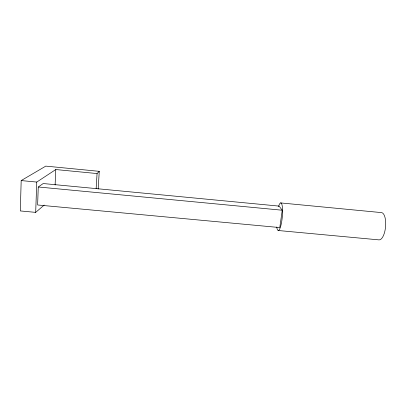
<?xml version="1.0" encoding="UTF-8"?>
<svg xmlns="http://www.w3.org/2000/svg" width="406" height="406" viewBox="0 0 406 406"><rect width="100%" height="100%" fill="white"/><g stroke="black" fill="none" stroke-linecap="round" stroke-linejoin="round"><path stroke-width="0.61" d="M98.176 188.993L99.267 171.337L45.797 166.12L21.183 180.574L20.3 210.942L35.682 212.368L44.203 205.081M35.682 212.368L36.763 182.066L55.784 169.546L97.064 173.56L99.267 171.337M38.265 186.983L37.611 204.974L279.785 227.568L282.241 210.222L279.13 206.111L43.203 183.537L38.265 186.983L282.241 210.222M55.109 185.029L55.784 169.546M96.141 188.688L97.064 173.56M278.257 230.512L379.001 239.88A13.702 5.385 -84.9 0 0 385.609 226.33A13.702 5.385 -84.9 0 0 381.148 212.571L280.647 202.924M21.183 180.574L36.763 182.066M278.521 206.613A13.86 2.776 -84.7 0 1 282.373 207.004A13.86 2.776 -84.7 0 1 280.703 226.223A13.86 2.776 -84.7 0 1 276.755 227"/></g></svg>
